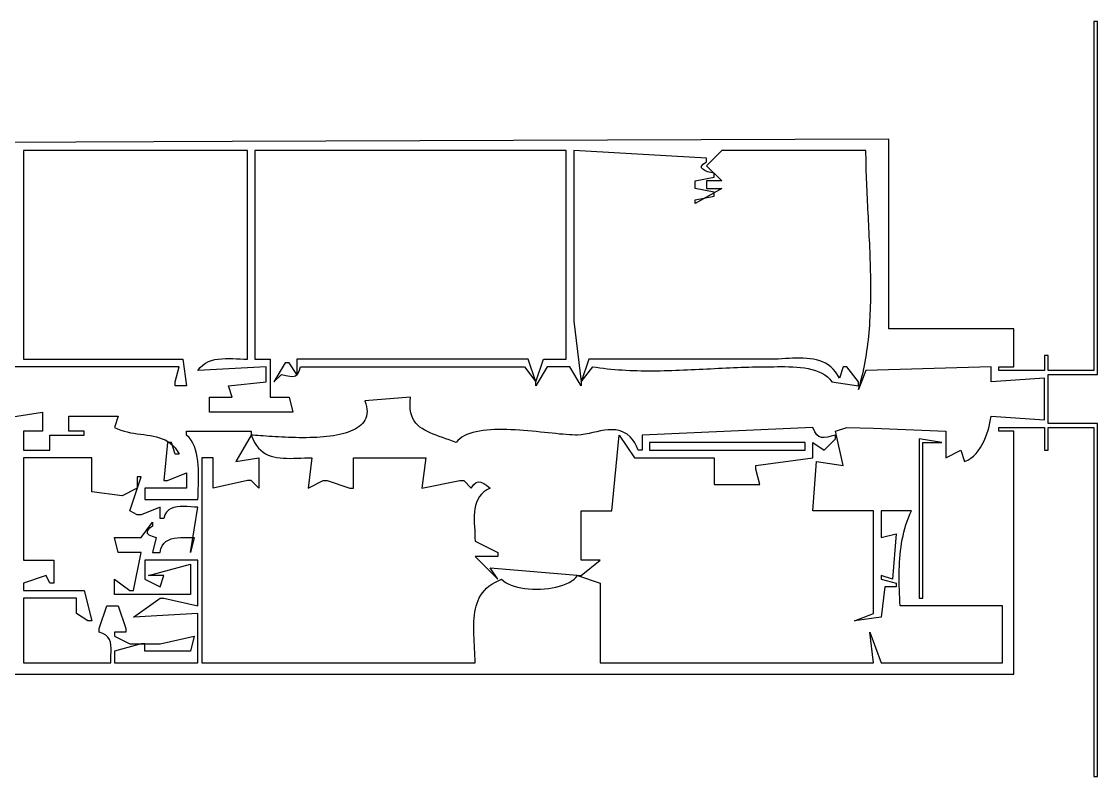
# Model space of a CAD drawing. Header units: metres. Extents: x 282 to 959, y 229 to 562.
# Drawn here: x 675.5 to 959, y 229 to 428 of the extents above; entities that cross this region are included whole.
import ezdxf

# ---------------------------------------------------------------- set-up
doc = ezdxf.new("R2010")
doc.units = ezdxf.units.M

msp = doc.modelspace()

# ---------------------------------------------------------------- linework, layer by layer
for p, q in [((959, 428), (958, 428)), ((958, 428), (958, 336)), ((959, 335), (959, 428)), ((904, 397), (731, 396.3349)), ((904, 347), (904, 397)), ((731, 396.3349), (625, 396)), ((735, 394), (676, 394)), ((676, 394), (676, 339)), ((735, 339), (735, 394)), ((819, 394), (737, 394)), ((737, 394), (737, 339)), ((819, 339), (819, 394)), ((856, 392), (821, 394)), ((821, 394), (821, 349)), ((860, 394), (856, 390)), ((856, 391), (856, 392)), ((898, 394), (860, 394)), ((898.0028, 393.0774), (898, 394)), ((898.0111, 392.1478), (898.0028, 393.0774)), ((898.0245, 391.2114), (898.0111, 392.1478)), ((854.6675, 389.4425), (854.6883, 389.9001)), ((854.973, 389.0438), (854.6675, 389.4425)), ((854.6883, 389.9001), (855.1082, 390.4186)), ((855.5318, 388.7022), (854.973, 389.0438)), ((855.1082, 390.4186), (856, 391)), ((856.2711, 388.4156), (855.5318, 388.7022)), ((856, 390), (860, 386)), ((857.1181, 388.1822), (856.2711, 388.4156)), ((898.0428, 390.2684), (898.0245, 391.2114)), ((898.0656, 389.3191), (898.0428, 390.2684)), ((898.0926, 388.3637), (898.0656, 389.3191)), ((853, 386), (858, 387)), ((853, 384), (853, 386)), ((860, 386), (856, 386)), ((856, 386), (856, 384)), ((858, 388), (857.1181, 388.1822)), ((858, 387), (858, 388)), ((898.1234, 387.4024), (898.0926, 388.3637)), ((898.1579, 386.4356), (898.1234, 387.4024)), ((898.1955, 385.4635), (898.1579, 386.4356)), ((860, 384), (853, 380)), ((858, 383), (853, 384)), ((856, 384), (860, 384)), ((858, 382), (858, 383)), ((898.2361, 384.4862), (898.1955, 385.4635)), ((898.2793, 383.5041), (898.2361, 384.4862)), ((898.3248, 382.5174), (898.2793, 383.5041)), ((853, 381), (858, 382)), ((853, 380), (853, 381)), ((898.3723, 381.5264), (898.3248, 382.5174)), ((898.4215, 380.5313), (898.3723, 381.5264)), ((898.472, 379.5323), (898.4215, 380.5313)), ((898.5235, 378.5297), (898.472, 379.5323)), ((898.5757, 377.5237), (898.5235, 378.5297)), ((898.6283, 376.5146), (898.5757, 377.5237)), ((898.6811, 375.5027), (898.6283, 376.5146)), ((898.7335, 374.4881), (898.6811, 375.5027)), ((898.7854, 373.4712), (898.7335, 374.4881)), ((898.8365, 372.4521), (898.7854, 373.4712)), ((898.8863, 371.4311), (898.8365, 372.4521)), ((898.9347, 370.4085), (898.8863, 371.4311)), ((898.9812, 369.3846), (898.9347, 370.4085)), ((899.0256, 368.3594), (898.9812, 369.3846)), ((899.0676, 367.3334), (899.0256, 368.3594)), ((899.1067, 366.3068), (899.0676, 367.3334)), ((899.1428, 365.2797), (899.1067, 366.3068)), ((899.1755, 364.2525), (899.1428, 365.2797)), ((899.2044, 363.2254), (899.1755, 364.2525)), ((899.2294, 362.1986), (899.2044, 363.2254)), ((899.2499, 361.1725), (899.2294, 362.1986)), ((899.2658, 360.1471), (899.2499, 361.1725)), ((899.2767, 359.1228), (899.2658, 360.1471)), ((899.2823, 358.0999), (899.2767, 359.1228)), ((899.2823, 357.0786), (899.2823, 358.0999)), ((899.2454, 354.0264), (899.2641, 355.0416)), ((899.2641, 355.0416), (899.2763, 356.059)), ((899.2763, 356.059), (899.2823, 357.0786)), ((899.1464, 350.9973), (899.1868, 352.004)), ((899.1868, 352.004), (899.2197, 353.0138)), ((899.2197, 353.0138), (899.2454, 354.0264)), ((821, 349), (823, 333)), ((898.9769, 347.998), (899.0418, 348.9941)), ((899.0418, 348.9941), (899.0982, 349.9939)), ((899.0982, 349.9939), (899.1464, 350.9973)), ((898.7284, 345.0351), (898.8205, 346.0183)), ((898.8205, 346.0183), (898.9033, 347.006)), ((898.9033, 347.006), (898.9769, 347.998)), ((937, 347), (904, 347)), ((937, 337), (937, 347)), ((898.3922, 342.1152), (898.5145, 343.0833)), ((898.5145, 343.0833), (898.6265, 344.0567)), ((898.6265, 344.0567), (898.7284, 345.0351)), ((898.1151, 340.1959), (898.2591, 341.1527)), ((898.2591, 341.1527), (898.3922, 342.1152)), ((676, 339), (718, 339)), ((718, 339), (719, 332)), ((722.5858, 336.7741), (723.2432, 337.4148)), ((723.2432, 337.4148), (723.9649, 337.934)), ((723.9649, 337.934), (724.7435, 338.3435)), ((724.7435, 338.3435), (725.572, 338.6551)), ((725.572, 338.6551), (726.4429, 338.8808)), ((726.4429, 338.8808), (727.3492, 339.0323)), ((727.3492, 339.0323), (728.2835, 339.1216)), ((728.2835, 339.1216), (729.2386, 339.1605)), ((729.2386, 339.1605), (730.2072, 339.1609)), ((730.2072, 339.1609), (731.1821, 339.1346)), ((731.1821, 339.1346), (732.1561, 339.0935)), ((732.1561, 339.0935), (733.1219, 339.0494)), ((733.1219, 339.0494), (734.0723, 339.0143)), ((734.0723, 339.0143), (735, 339)), ((737, 339), (741, 339)), ((741, 339), (741, 329)), ((745, 338), (742, 333)), ((746, 338), (745, 338)), ((748, 335), (746, 338)), ((748, 339), (748, 335)), ((809, 339), (748, 339)), ((811, 333), (809, 339)), ((811, 333), (813, 339)), ((813, 339), (819, 339)), ((825, 339), (823, 333)), ((873, 339), (825, 339)), ((873.9342, 339.0114), (873, 339)), ((874.8774, 339.0416), (873.9342, 339.0114)), ((875.8266, 339.0843), (874.8774, 339.0416)), ((876.7788, 339.1333), (875.8266, 339.0843)), ((877.7309, 339.1823), (876.7788, 339.1333)), ((878.6799, 339.2253), (877.7309, 339.1823)), ((879.6229, 339.2558), (878.6799, 339.2253)), ((880.5569, 339.2678), (879.6229, 339.2558)), ((881.4788, 339.255), (880.5569, 339.2678)), ((882.3856, 339.2111), (881.4788, 339.255)), ((883.2744, 339.13), (882.3856, 339.2111)), ((884.1421, 339.0054), (883.2744, 339.13)), ((884.9857, 338.8311), (884.1421, 339.0054)), ((885.8023, 338.6009), (884.9857, 338.8311)), ((886.5888, 338.3086), (885.8023, 338.6009)), ((887.3422, 337.9479), (886.5888, 338.3086)), ((888.0596, 337.5126), (887.3422, 337.9479)), ((888.7378, 336.9966), (888.0596, 337.5126)), ((897.6138, 337.3627), (897.7928, 338.3006)), ((897.7928, 338.3006), (897.9598, 339.2451)), ((897.9598, 339.2451), (898.1151, 340.1959)), ((946, 340), (945, 340)), ((945, 340), (945, 336)), ((946, 336), (946, 340)), ((717, 337), (647, 337)), ((716, 333), (717, 337)), ((740, 337), (722, 336)), ((722, 336), (722.5858, 336.7741)), ((740, 333), (740, 337)), ((742, 333), (744, 335)), ((744, 335), (745.1684, 334.7081)), ((745.1684, 334.7081), (746.159, 334.5109)), ((746.9878, 334.4672), (747.6705, 334.6356)), ((747.6705, 334.6356), (748.2229, 335.0748)), ((748.2229, 335.0748), (748.6608, 335.8433)), ((748.6608, 335.8433), (749, 337)), ((749, 337), (786, 336.9854)), ((786, 336.9854), (808, 337)), ((808, 337), (811, 333)), ((814, 337), (811, 332)), ((820, 337), (814, 337)), ((823, 332), (820, 337)), ((823, 333), (826, 337)), ((826, 337), (826.9517, 336.8501)), ((826.9517, 336.8501), (827.9092, 336.7136)), ((827.9092, 336.7136), (828.8722, 336.5898)), ((828.8722, 336.5898), (829.8405, 336.4783)), ((829.8405, 336.4783), (830.8137, 336.3788)), ((830.8137, 336.3788), (831.7917, 336.2906)), ((831.7917, 336.2906), (832.7742, 336.2135)), ((832.7742, 336.2135), (833.761, 336.1469)), ((833.761, 336.1469), (834.7518, 336.0904)), ((834.7518, 336.0904), (835.7463, 336.0436)), ((835.7463, 336.0436), (836.7444, 336.006)), ((836.7444, 336.006), (837.7458, 335.9771)), ((837.7458, 335.9771), (838.7502, 335.9565)), ((838.7502, 335.9565), (839.7575, 335.9437)), ((839.7575, 335.9437), (840.7672, 335.9384)), ((840.7672, 335.9384), (841.7793, 335.94)), ((841.7793, 335.94), (842.7934, 335.9482)), ((842.7934, 335.9482), (843.8094, 335.9624)), ((843.8094, 335.9624), (844.8269, 335.9822)), ((844.8269, 335.9822), (845.8458, 336.0071)), ((845.8458, 336.0071), (846.8657, 336.0368)), ((846.8657, 336.0368), (847.8865, 336.0708)), ((847.8865, 336.0708), (848.9079, 336.1085)), ((848.9079, 336.1085), (849.9296, 336.1497)), ((849.9296, 336.1497), (850.9514, 336.1937)), ((850.9514, 336.1937), (851.9731, 336.2403)), ((851.9731, 336.2403), (852.9944, 336.2888)), ((852.9944, 336.2888), (854.015, 336.339)), ((854.015, 336.339), (855.0348, 336.3902)), ((855.0348, 336.3902), (856.0535, 336.4422)), ((856.0535, 336.4422), (857.0708, 336.4944)), ((857.0708, 336.4944), (858.0864, 336.5463)), ((858.0864, 336.5463), (859.1003, 336.5976)), ((859.1003, 336.5976), (860.112, 336.6478)), ((860.112, 336.6478), (861.1214, 336.6964)), ((861.1214, 336.6964), (862.1282, 336.743)), ((862.1282, 336.743), (863.1322, 336.7872)), ((863.1322, 336.7872), (864.1331, 336.8284)), ((864.1331, 336.8284), (865.1306, 336.8663)), ((865.1306, 336.8663), (866.1246, 336.9004)), ((866.1246, 336.9004), (867.1148, 336.9302)), ((867.1148, 336.9302), (868.1009, 336.9554)), ((868.1009, 336.9554), (869.0827, 336.9754)), ((869.0827, 336.9754), (870.06, 336.9898)), ((870.06, 336.9898), (871.0325, 336.9981)), ((871.0325, 336.9981), (872, 337)), ((872, 337), (872.8424, 337.0036)), ((872.8424, 337.0036), (873.7374, 337.0136)), ((873.7374, 337.0136), (874.6768, 337.0246)), ((874.6768, 337.0246), (875.6522, 337.0313)), ((875.6522, 337.0313), (876.6554, 337.0284)), ((876.6554, 337.0284), (877.6782, 337.0106)), ((877.6782, 337.0106), (878.7123, 336.9726)), ((878.7123, 336.9726), (879.7494, 336.9089)), ((879.7494, 336.9089), (880.7814, 336.8144)), ((880.7814, 336.8144), (881.7999, 336.6837)), ((881.7999, 336.6837), (882.7967, 336.5114)), ((882.7967, 336.5114), (883.7636, 336.2923)), ((883.7636, 336.2923), (884.6923, 336.021)), ((884.6923, 336.021), (885.5745, 335.6923)), ((885.5745, 335.6923), (886.402, 335.3007)), ((886.402, 335.3007), (887.1666, 334.841)), ((887.1666, 334.841), (887.8599, 334.3079)), ((889.374, 336.3935), (888.7378, 336.9966)), ((889.9651, 335.6972), (889.374, 336.3935)), ((890.5081, 334.9014), (889.9651, 335.6972)), ((891, 334), (890.5081, 334.9014)), ((892, 337), (891, 334)), ((893, 337), (892, 337)), ((896, 333), (893, 337)), ((898, 336), (896, 331)), ((896.7722, 333.6808), (897.0021, 334.5903)), ((897.0021, 334.5903), (897.2188, 335.5072)), ((897.2188, 335.5072), (897.4226, 336.4314)), ((897.4226, 336.4314), (897.6138, 337.3627)), ((931, 337), (898, 336)), ((931, 333), (931, 337)), ((933, 336), (933, 337)), ((933, 337), (937, 337)), ((945, 336), (933, 336)), ((958, 336), (946, 336)), ((946, 322), (946, 335)), ((946, 335), (959, 335)), ((716, 332), (716, 333)), ((719, 332), (716, 332)), ((730, 332), (740, 333)), ((731, 329), (730, 332)), ((746.159, 334.5109), (746.9878, 334.4672)), ((811, 332), (811, 333)), ((823, 333), (823, 332)), ((887.8599, 334.3079), (888.4738, 333.6959)), ((888.4738, 333.6959), (889, 333)), ((889, 333), (896, 332)), ((896, 332), (896, 333)), ((896, 331), (896.2714, 331.8854)), ((896.2714, 331.8854), (896.5288, 332.7791)), ((896.5288, 332.7791), (896.7722, 333.6808)), ((945, 334), (931, 333)), ((945, 323), (945, 334)), ((725, 325), (725, 329)), ((725, 329), (731, 329)), ((741, 329), (746, 329)), ((746, 329), (747, 325)), ((778, 329), (766, 328)), ((777.8893, 327.8263), (778, 329)), ((766, 328), (766.2507, 327.2396)), ((766.2507, 327.2396), (766.4242, 326.5184)), ((766.4242, 326.5184), (766.5229, 325.8352)), ((777.8695, 326.7554), (777.8893, 327.8263)), ((777.9364, 325.781), (777.8695, 326.7554)), ((668, 323), (681, 325)), ((681, 325), (681, 320)), ((688, 320), (688, 324)), ((688, 324), (701, 324)), ((701, 324), (700, 321)), ((747, 325), (725, 325)), ((766.2231, 323.4647), (765.9875, 322.9578)), ((766.3971, 324.005), (766.2231, 323.4647)), ((766.5068, 324.5795), (766.3971, 324.005)), ((766.5496, 325.1893), (766.5068, 324.5795)), ((766.5229, 325.8352), (766.5496, 325.1893)), ((778.0857, 324.8964), (777.9364, 325.781)), ((778.313, 324.0954), (778.0857, 324.8964)), ((778.6142, 323.3714), (778.313, 324.0954)), ((778.985, 322.718), (778.6142, 323.3714)), ((930.8474, 323.107), (931, 324)), ((931, 324), (945, 323)), ((700, 321), (700.8223, 320.6122)), ((700.8223, 320.6122), (701.6606, 320.2894)), ((763.4257, 320.5625), (762.8317, 320.262)), ((763.9763, 320.8896), (763.4257, 320.5625)), ((764.4809, 321.2442), (763.9763, 320.8896)), ((764.937, 321.6274), (764.4809, 321.2442)), ((765.3419, 322.0401), (764.937, 321.6274)), ((765.6929, 322.4833), (765.3419, 322.0401)), ((765.9875, 322.9578), (765.6929, 322.4833)), ((779.4211, 322.1288), (778.985, 322.718)), ((779.9183, 321.5972), (779.4211, 322.1288)), ((780.4723, 321.1168), (779.9183, 321.5972)), ((781.0789, 320.6812), (780.4723, 321.1168)), ((781.7337, 320.284), (781.0789, 320.6812)), ((799.0846, 320.3672), (798.0802, 320.2895)), ((800.117, 320.4174), (799.0846, 320.3672)), ((801.1735, 320.4424), (800.117, 320.4174)), ((802.2501, 320.4443), (801.1735, 320.4424)), ((803.3431, 320.4254), (802.2501, 320.4443)), ((804.4484, 320.3877), (803.3431, 320.4254)), ((805.5622, 320.3336), (804.4484, 320.3877)), ((830.112, 320.3828), (829.1085, 320.2651)), ((831.1016, 320.4148), (830.112, 320.3828)), ((832.074, 320.3379), (831.1016, 320.4148)), ((884, 321), (839, 319)), ((884.4929, 319.8782), (884, 321)), ((890, 320), (893, 321)), ((893, 321), (900, 320.8426)), ((900, 320.8426), (919, 320)), ((930.1638, 320.2745), (930.4313, 321.2336)), ((930.4313, 321.2336), (930.6585, 322.1813)), ((930.6585, 322.1813), (930.8474, 323.107)), ((933, 320), (933, 321)), ((933, 321), (945, 321)), ((945, 321), (945, 315)), ((959, 322), (946, 322)), ((946, 315), (946, 321)), ((946, 321), (958, 321)), ((958, 321), (958, 229)), ((959, 229), (959, 322)), ((681, 320), (676, 320)), ((676, 320), (676, 315)), ((683, 315), (683, 319)), ((683, 319), (692, 319)), ((692, 320), (688, 320)), ((692, 319), (692, 320)), ((701.6606, 320.2894), (702.5116, 320.0229)), ((702.5116, 320.0229), (703.3724, 319.8039)), ((703.3724, 319.8039), (704.2397, 319.6236)), ((704.2397, 319.6236), (705.1106, 319.4734)), ((705.1106, 319.4734), (705.9819, 319.3444)), ((705.9819, 319.3444), (706.8505, 319.2278)), ((706.8505, 319.2278), (707.7133, 319.115)), ((707.7133, 319.115), (708.5674, 318.9971)), ((708.5674, 318.9971), (709.4094, 318.8654)), ((709.4094, 318.8654), (710.2365, 318.7111)), ((710.2365, 318.7111), (711.0454, 318.5255)), ((711.0454, 318.5255), (711.8331, 318.2998)), ((711.8331, 318.2998), (712.5965, 318.0253)), ((712.5965, 318.0253), (713.3325, 317.6931)), ((713.3325, 317.6931), (714.038, 317.2946)), ((719, 319), (719, 320)), ((719, 320), (736, 320)), ((719.6428, 318.3626), (719, 319)), ((720.1943, 317.6447), (719.6428, 318.3626)), ((720.6611, 316.8545), (720.1943, 317.6447)), ((736, 319), (732, 312)), ((736, 320), (736, 319)), ((736.5596, 318.9601), (736, 319)), ((736, 319), (736.4165, 317.9731)), ((736.4165, 317.9731), (736.8788, 317.065)), ((737.162, 318.9153), (736.5596, 318.9601)), ((737.8047, 318.8664), (737.162, 318.9153)), ((738.4849, 318.8144), (737.8047, 318.8664)), ((739.2002, 318.7602), (738.4849, 318.8144)), ((739.9478, 318.7048), (739.2002, 318.7602)), ((740.7253, 318.6492), (739.9478, 318.7048)), ((741.5298, 318.5943), (740.7253, 318.6492)), ((742.359, 318.5411), (741.5298, 318.5943)), ((743.21, 318.4906), (742.359, 318.5411)), ((744.0804, 318.4436), (743.21, 318.4906)), ((744.9675, 318.4012), (744.0804, 318.4436)), ((745.8687, 318.3643), (744.9675, 318.4012)), ((746.7814, 318.3339), (745.8687, 318.3643)), ((747.703, 318.3109), (746.7814, 318.3339)), ((748.6308, 318.2964), (747.703, 318.3109)), ((749.5623, 318.2911), (748.6308, 318.2964)), ((750.4949, 318.2962), (749.5623, 318.2911)), ((751.4258, 318.3126), (750.4949, 318.2962)), ((752.3526, 318.3412), (751.4258, 318.3126)), ((753.2726, 318.3829), (752.3526, 318.3412)), ((754.1832, 318.4389), (753.2726, 318.3829)), ((755.0817, 318.5099), (754.1832, 318.4389)), ((755.9657, 318.597), (755.0817, 318.5099)), ((756.8324, 318.7011), (755.9657, 318.597)), ((757.6792, 318.8232), (756.8324, 318.7011)), ((758.5036, 318.9642), (757.6792, 318.8232)), ((759.3028, 319.1252), (758.5036, 318.9642)), ((760.0744, 319.307), (759.3028, 319.1252)), ((760.8157, 319.5106), (760.0744, 319.307)), ((761.5241, 319.737), (760.8157, 319.5106)), ((762.197, 319.9872), (761.5241, 319.737)), ((762.8317, 320.262), (762.197, 319.9872)), ((782.4325, 319.9186), (781.7337, 320.284)), ((783.1711, 319.5786), (782.4325, 319.9186)), ((783.9452, 319.2576), (783.1711, 319.5786)), ((784.7505, 318.9491), (783.9452, 319.2576)), ((785.5828, 318.6467), (784.7505, 318.9491)), ((786.4379, 318.344), (785.5828, 318.6467)), ((787.3114, 318.0343), (786.4379, 318.344)), ((788.199, 317.7114), (787.3114, 318.0343)), ((789.0967, 317.3688), (788.199, 317.7114)), ((790.438, 317.5236), (790, 317)), ((790.947, 317.9957), (790.438, 317.5236)), ((791.5232, 318.4185), (790.947, 317.9957)), ((792.1626, 318.7943), (791.5232, 318.4185)), ((792.8614, 319.1252), (792.1626, 318.7943)), ((793.6155, 319.4133), (792.8614, 319.1252)), ((794.4211, 319.6609), (793.6155, 319.4133)), ((795.2743, 319.8701), (794.4211, 319.6609)), ((796.1712, 320.0432), (795.2743, 319.8701)), ((797.1078, 320.1823), (796.1712, 320.0432)), ((798.0802, 320.2895), (797.1078, 320.1823)), ((806.6805, 320.2651), (805.5622, 320.3336)), ((807.7995, 320.1845), (806.6805, 320.2651)), ((808.9151, 320.0939), (807.7995, 320.1845)), ((810.0236, 319.9956), (808.9151, 320.0939)), ((811.121, 319.8917), (810.0236, 319.9956)), ((812.2033, 319.7844), (811.121, 319.8917)), ((813.2667, 319.6758), (812.2033, 319.7844)), ((814.3073, 319.5683), (813.2667, 319.6758)), ((815.3211, 319.4639), (814.3073, 319.5683)), ((816.3043, 319.3648), (815.3211, 319.4639)), ((817.2529, 319.2733), (816.3043, 319.3648)), ((818.163, 319.1915), (817.2529, 319.2733)), ((819.0307, 319.1216), (818.163, 319.1915)), ((819.852, 319.0657), (819.0307, 319.1216)), ((820.6232, 319.0262), (819.852, 319.0657)), ((821.3402, 319.005), (820.6232, 319.0262)), ((821.9992, 319.0046), (821.3402, 319.005)), ((822.9989, 319.0679), (821.9992, 319.0046)), ((824.0098, 319.2091), (822.9989, 319.0679)), ((825.0285, 319.4048), (824.0098, 319.2091)), ((826.0513, 319.6316), (825.0285, 319.4048)), ((827.0746, 319.8662), (826.0513, 319.6316)), ((828.0949, 320.0851), (827.0746, 319.8662)), ((829.1085, 320.2651), (828.0949, 320.0851)), ((831, 299), (833, 319)), ((833.2352, 320.0889), (832.0741, 320.3379)), ((833, 319), (837, 313)), ((834.2437, 319.7065), (833.2352, 320.0889)), ((835.1159, 319.1977), (834.2437, 319.7065)), ((835.8679, 318.5693), (835.1159, 319.1977)), ((836.516, 317.8283), (835.8679, 318.5693)), ((837.0766, 316.9818), (836.516, 317.8283)), ((839, 319), (839, 315)), ((885.0187, 319.0988), (884.4929, 319.8782)), ((885.5975, 318.6151), (885.0187, 319.0988)), ((886.2497, 318.3804), (885.5975, 318.6151)), ((886.9957, 318.3482), (886.2497, 318.3804)), ((887.8558, 318.4718), (886.9957, 318.3482)), ((887, 315), (890, 318)), ((888.8505, 318.7046), (887.8558, 318.4718)), ((890, 319), (888.8505, 318.7046)), ((892, 311), (890, 320)), ((890, 318), (890, 319)), ((912, 318), (912, 276)), ((918, 317), (912, 318)), ((919, 320), (919, 313)), ((929.1, 317.4343), (929.5001, 318.3642)), ((929.5001, 318.3642), (929.8541, 319.3145)), ((929.8541, 319.3145), (930.1638, 320.2745)), ((937, 320), (933, 320)), ((937, 256), (937, 320)), ((676, 315), (683, 315)), ((714, 317), (713, 307)), ((715, 317), (714, 317)), ((714.038, 317.2946), (714.7099, 316.821)), ((714.7099, 316.821), (715.3452, 316.2634)), ((716, 314), (715, 317)), ((715.3452, 316.2634), (715.9406, 315.6133)), ((715.9406, 315.6133), (716.4933, 314.8617)), ((716.4933, 314.8617), (717, 314)), ((721.0498, 316.0005), (720.6611, 316.8545)), ((721.3671, 315.091), (721.0498, 316.0005)), ((721.6196, 314.1342), (721.3671, 315.091)), ((736.8788, 317.065), (737.3849, 316.2685)), ((737.3849, 316.2685), (737.9333, 315.5766)), ((737.9333, 315.5766), (738.5221, 314.9822)), ((738.5221, 314.9822), (739.1495, 314.4783)), ((790, 317), (789.0967, 317.3688)), ((837.5658, 316.0367), (837.0766, 316.9818)), ((838, 315), (837.5658, 316.0367)), ((839, 315), (838, 315)), ((841, 317), (841, 315)), ((882, 317), (841, 317)), ((841, 315), (882, 315)), ((882, 315), (882, 317)), ((884, 313), (884, 317)), ((884, 317), (887, 315)), ((913, 276), (913, 317)), ((913, 317), (918, 317)), ((919, 313), (923, 315)), ((923, 315), (924, 312)), ((926.9983, 314.1303), (927.6029, 314.8728)), ((927.6029, 314.8728), (928.1534, 315.678)), ((928.1534, 315.678), (928.6518, 316.5354)), ((928.6518, 316.5354), (929.1, 317.4343)), ((945, 315), (946, 315)), ((676, 313), (676, 286)), ((694, 313), (676, 313)), ((694, 304), (694, 313)), ((717, 314), (716, 314)), ((721.8138, 313.1385), (721.6196, 314.1342)), ((721.9564, 312.1122), (721.8138, 313.1385)), ((722.054, 311.0637), (721.9564, 312.1122)), ((726, 313), (723, 313)), ((723, 313), (723, 259)), ((726, 305), (726, 313)), ((732, 312), (738, 313)), ((738, 313), (738, 305)), ((739.1495, 314.4783), (739.8137, 314.058)), ((739.8137, 314.058), (740.5131, 313.7141)), ((740.5131, 313.7141), (741.2459, 313.4396)), ((741.2459, 313.4396), (742.0103, 313.2275)), ((742.0103, 313.2275), (742.8045, 313.0708)), ((742.8045, 313.0708), (743.6268, 312.9624)), ((743.6268, 312.9624), (744.4753, 312.8952)), ((744.4753, 312.8952), (745.3485, 312.8623)), ((745.3485, 312.8623), (746.2444, 312.8566)), ((746.2444, 312.8566), (747.1614, 312.8711)), ((747.1614, 312.8711), (748.0976, 312.8987)), ((748.0976, 312.8987), (749.0513, 312.9325)), ((749.0513, 312.9325), (750.0208, 312.9653)), ((750.0208, 312.9653), (751.0043, 312.9901)), ((752, 313), (751, 305)), ((751.0043, 312.9901), (752, 313)), ((763, 305), (763, 313)), ((763, 313), (782, 313)), ((782, 313), (781, 305)), ((837, 313), (858, 313)), ((858, 313), (858, 306)), ((869, 311), (884, 313)), ((884, 299), (885, 312)), ((885, 312), (892, 311)), ((924, 312), (924.8405, 312.3854)), ((924.8405, 312.3854), (925.6191, 312.876)), ((925.6191, 312.876), (926.3377, 313.4612)), ((926.3377, 313.4612), (926.9983, 314.1303)), ((722.1132, 310.0013), (722.054, 311.0637)), ((722.1407, 308.9333), (722.1132, 310.0013)), ((869, 310), (869, 311)), ((870, 306), (869, 310)), ((704, 299), (707, 308)), ((707, 308), (706, 308)), ((706, 308), (706, 305)), ((713, 307), (714, 307)), ((714, 307), (719, 309)), ((719, 309), (719, 305)), ((722.0989, 305.7789), (722.1269, 306.8137)), ((722.1269, 306.8137), (722.1431, 307.868)), ((722.1431, 307.868), (722.1407, 308.9333)), ((735, 307), (726, 305)), ((736, 307), (735, 307)), ((738, 305), (736, 307)), ((751, 305), (755, 307)), ((755, 307), (756, 307)), ((756, 307), (762, 305)), ((781, 305), (791, 307)), ((791, 307), (792, 307)), ((792, 307), (794, 305)), ((794.6487, 305.9322), (795.2716, 306.4689)), ((795.2716, 306.4689), (795.8973, 306.6609)), ((795.8973, 306.6609), (796.5543, 306.5591)), ((796.5543, 306.5591), (797.2714, 306.2144)), ((797.2714, 306.2144), (798.0771, 305.6777)), ((702, 303), (694, 304)), ((706, 305), (702, 303)), ((719, 305), (708, 305)), ((708, 305), (708, 302)), ((722.0094, 302.874), (722.0335, 303.8007)), ((722.0335, 303.8007), (722.0655, 304.7718)), ((722.0655, 304.7718), (722.0989, 305.7789)), ((762, 305), (763, 305)), ((794, 305), (794.6487, 305.9322)), ((796.6618, 303.4346), (796.1309, 302.7652)), ((797.3099, 304.035), (796.6618, 303.4346)), ((798.0857, 304.5591), (797.3099, 304.035)), ((798.0771, 305.6777), (799, 305)), ((799, 305), (798.0857, 304.5591)), ((858, 306), (870, 306)), ((708, 302), (722, 302)), ((722, 302), (722.0094, 302.874)), ((795.3771, 301.2472), (795.133, 300.4129)), ((795.7062, 302.0336), (795.3771, 301.2472)), ((796.1309, 302.7652), (795.7062, 302.0336)), ((706, 298), (704, 299)), ((707, 298), (706, 298)), ((712, 300), (707, 298)), ((712, 297), (712, 300)), ((713.2973, 297.9448), (713, 297)), ((713.7273, 298.6864), (713.2973, 297.9448)), ((714.275, 299.2477), (713.7273, 298.6864)), ((714.9251, 299.6519), (714.275, 299.2477)), ((715.6626, 299.9221), (714.9251, 299.6519)), ((716.4723, 300.0813), (715.6626, 299.9221)), ((717.3391, 300.1527), (716.4723, 300.0813)), ((718.2479, 300.1593), (717.3391, 300.1527)), ((719.1835, 300.1242), (718.2479, 300.1593)), ((720.1308, 300.0706), (719.1835, 300.1242)), ((720, 288), (722, 300)), ((721.0746, 300.0215), (720.1308, 300.0706)), ((722, 300), (721.0746, 300.0215)), ((794.8024, 297.694), (794.7905, 296.7393)), ((794.8563, 298.6292), (794.8024, 297.694)), ((794.9629, 299.5379), (794.8563, 298.6292)), ((795.133, 300.4129), (794.9629, 299.5379)), ((823, 286), (823, 299)), ((823, 299), (831, 299)), ((900, 299), (884, 299)), ((900, 272), (900, 299)), ((910, 299), (902, 299)), ((902, 299), (902, 292)), ((909.1999, 297.1892), (909.5825, 298.1011)), ((909.5825, 298.1011), (910, 299)), ((707, 292), (710, 296)), ((710, 295), (709.0272, 294.3215)), ((710, 296), (710, 295)), ((713, 297), (712, 297)), ((794.7905, 296.7393), (794.8098, 295.7722)), ((794.8098, 295.7722), (794.8497, 294.7999)), ((908.249, 294.3808), (908.5345, 295.3284)), ((908.5345, 295.3284), (908.8511, 296.2647)), ((908.8511, 296.2647), (909.1999, 297.1892)), ((709.0272, 294.3215), (708.5914, 293.7071)), ((708.5914, 293.7071), (708.6318, 293.1623)), ((708.6318, 293.1623), (709.0873, 292.6925)), ((709.0873, 292.6925), (709.897, 292.3032)), ((709.897, 292.3032), (711, 292)), ((717.3964, 291.9975), (718.2905, 292.0203)), ((718.2905, 292.0203), (719.1974, 292.0177)), ((719.1974, 292.0177), (720.1047, 292.0055)), ((720.1047, 292.0055), (721, 292)), ((794.8497, 294.7999), (794.8993, 293.8294)), ((794.8993, 293.8294), (794.9481, 292.8679)), ((794.9481, 292.8679), (794.9852, 291.9224)), ((902, 292), (906, 293)), ((906, 293), (905, 281)), ((907.5649, 291.4763), (907.7655, 292.4541)), ((907.7655, 292.4541), (907.9931, 293.4225)), ((907.9931, 293.4225), (908.249, 294.3808)), ((701, 288), (700, 292)), ((700, 292), (707, 292)), ((711, 292), (710, 288)), ((712.2136, 288.9736), (712.5531, 289.7774)), ((712.5531, 289.7774), (713.0057, 290.4275)), ((713.0057, 290.4275), (713.5589, 290.9399)), ((713.5589, 290.9399), (714.2003, 291.3307)), ((714.2003, 291.3307), (714.9173, 291.6158)), ((714.9173, 291.6158), (715.6973, 291.8113)), ((715.6973, 291.8113), (716.5279, 291.9332)), ((716.5279, 291.9332), (717.3964, 291.9975)), ((721, 292), (720, 288)), ((794.9852, 291.9224), (795, 291)), ((795, 291), (801, 288)), ((907.112, 288.4923), (907.2395, 289.4948)), ((907.2395, 289.4948), (907.3901, 290.4897)), ((907.3901, 290.4897), (907.5649, 291.4763)), ((707, 288), (701, 288)), ((705, 278), (707, 288)), ((710, 288), (711, 288)), ((711, 288), (712, 288)), ((712, 288), (712.2136, 288.9736)), ((801, 287), (795, 287)), ((795, 287), (801, 281)), ((801, 288), (801, 287)), ((906.8543, 285.4453), (906.9207, 286.4669)), ((906.9207, 286.4669), (907.0062, 287.4828)), ((907.0062, 287.4828), (907.112, 288.4923)), ((676, 286), (684, 286)), ((684, 286), (684, 280)), ((722, 286), (708, 286)), ((708, 286), (708, 281)), ((709, 282), (720, 285)), ((720, 285), (720, 277)), ((722, 274), (722, 286)), ((801, 281), (799, 284)), ((799, 284), (823, 282)), ((823, 282), (828, 286)), ((828, 286), (823, 286)), ((906.7732, 283.387), (906.8056, 284.4184)), ((906.8056, 284.4184), (906.8543, 285.4453)), ((682, 282), (676, 280)), ((683, 280), (682, 282)), ((700, 277), (700, 281)), ((700, 281), (704, 278)), ((708, 281), (712, 279)), ((713, 282), (709, 282)), ((712, 279), (713, 282)), ((801.0457, 280.6047), (802, 281)), ((802, 281), (802.4805, 280.5331)), ((820.47, 280.5451), (821.0784, 280.9901)), ((821.0784, 280.9901), (821.5915, 281.4751)), ((821.5915, 281.4751), (822, 282)), ((822, 282), (828, 280)), ((905, 281), (902, 282)), ((902, 282), (902, 281)), ((902, 281), (906, 280)), ((906.7524, 281.313), (906.7559, 282.3517)), ((906.7612, 280.2716), (906.7524, 281.313)), ((906.7559, 282.3517), (906.7732, 283.387)), ((676, 280), (676, 278)), ((676, 278), (692, 278)), ((684, 280), (683, 280)), ((692, 278), (694, 270)), ((704, 278), (705, 278)), ((796.955, 277.4386), (797.4605, 278.0527)), ((797.4605, 278.0527), (798.0316, 278.6345)), ((798.0316, 278.6345), (798.672, 279.1822)), ((798.672, 279.1822), (799.3854, 279.6942)), ((799.3854, 279.6942), (800.1754, 280.1689)), ((800.1754, 280.1689), (801.0457, 280.6047)), ((802.4805, 280.5331), (803.0593, 280.1128)), ((803.0593, 280.1128), (803.7272, 279.7385)), ((803.7272, 279.7385), (804.4749, 279.41)), ((804.4749, 279.41), (805.2933, 279.1271)), ((805.2933, 279.1271), (806.1731, 278.8893)), ((806.1731, 278.8893), (807.1051, 278.6965)), ((807.1051, 278.6965), (808.0801, 278.5483)), ((808.0801, 278.5483), (809.0889, 278.4444)), ((809.0889, 278.4444), (810.1222, 278.3845)), ((810.1222, 278.3845), (811.1708, 278.3684)), ((811.1708, 278.3684), (812.2254, 278.3956)), ((812.2254, 278.3956), (813.277, 278.466)), ((813.277, 278.466), (814.3162, 278.5792)), ((814.3162, 278.5792), (815.3338, 278.7349)), ((815.3338, 278.7349), (816.3206, 278.9328)), ((816.3206, 278.9328), (817.2674, 279.1726)), ((817.2674, 279.1726), (818.165, 279.4541)), ((818.165, 279.4541), (819.0041, 279.7769)), ((819.0041, 279.7769), (819.7755, 280.1406)), ((819.7755, 280.1406), (820.47, 280.5451)), ((828, 280), (828, 259)), ((903, 279), (902, 271)), ((906, 279), (903, 279)), ((906, 280), (906, 279)), ((906.7811, 279.228), (906.7612, 280.2716)), ((906.8107, 278.183), (906.7811, 279.228)), ((906.8487, 277.137), (906.8107, 278.183)), ((690, 276), (676, 276)), ((676, 276), (676, 259)), ((690, 272), (690, 276)), ((720, 277), (700, 277)), ((705, 271), (712, 276)), ((712, 276), (713, 276)), ((713, 276), (722, 274)), ((795.5155, 274.69), (795.7953, 275.4177)), ((795.7953, 275.4177), (796.126, 276.1194)), ((796.126, 276.1194), (796.5114, 276.7936)), ((796.5114, 276.7936), (796.955, 277.4386)), ((906.8938, 276.0908), (906.8487, 277.137)), ((906.9447, 275.0449), (906.8938, 276.0908)), ((907, 274), (906.9447, 275.0449)), ((912, 276), (913, 276)), ((696, 268), (698, 274)), ((698, 274), (701, 274)), ((701, 274), (703, 268)), ((794.832, 271.552), (794.9449, 272.3674)), ((794.9449, 272.3674), (795.0939, 273.1632)), ((795.0939, 273.1632), (795.2829, 273.9379)), ((795.2829, 273.9379), (795.5155, 274.69)), ((934, 274), (907, 274)), ((934, 259), (934, 274)), ((693, 270), (690, 272)), ((694, 270), (693, 270)), ((722, 272), (705, 271)), ((722, 259), (722, 272)), ((794.6741, 269.0054), (794.7003, 269.8695)), ((794.7003, 269.8695), (794.7517, 270.7189)), ((794.7517, 270.7189), (794.832, 271.552)), ((895, 270), (900, 272)), ((902, 271), (895, 270)), ((696, 267), (696, 268)), ((696.9685, 266.7002), (696, 267)), ((697.7172, 266.2756), (696.9685, 266.7002)), ((703, 267), (700, 267)), ((700, 267), (700, 266)), ((703, 268), (703, 267)), ((794.6695, 268.1284), (794.6741, 269.0054)), ((794.6827, 267.24), (794.6695, 268.1284)), ((794.7101, 266.3419), (794.6827, 267.24)), ((900, 259), (899, 267)), ((899, 267), (902, 259)), ((698.2731, 265.7393), (697.7172, 266.2756)), ((698.6629, 265.1045), (698.2731, 265.7393)), ((698.9135, 264.3841), (698.6629, 265.1045)), ((699.0519, 263.5913), (698.9135, 264.3841)), ((700, 266), (704, 264)), ((707, 264), (700, 262)), ((704, 264), (705, 264)), ((705, 264), (711, 264)), ((708, 264), (707, 264)), ((708, 262), (708, 264)), ((711, 264), (712, 264)), ((712, 264), (721, 266)), ((721, 266), (720, 262)), ((794.748, 265.4356), (794.7101, 266.3419)), ((794.7928, 264.5228), (794.748, 265.4356)), ((794.8408, 263.6051), (794.7928, 264.5228)), ((699.0199, 259.9582), (699.062, 260.9096)), ((699.1049, 262.7393), (699.0519, 263.5913)), ((699.062, 260.9096), (699.0993, 261.841)), ((699.0993, 261.841), (699.1049, 262.7393)), ((700, 262), (700, 259)), ((709, 262), (708, 262)), ((720, 262), (709, 262)), ((794.8883, 262.6842), (794.8408, 263.6051)), ((794.9316, 261.7615), (794.8883, 262.6842)), ((794.9671, 260.8389), (794.9316, 261.7615)), ((794.9911, 259.9178), (794.9671, 260.8389)), ((676, 259), (699, 259)), ((699, 259), (699.0199, 259.9582)), ((700, 259), (722, 259)), ((723, 259), (795, 259)), ((795, 259), (794.9911, 259.9178)), ((828, 259), (900, 259)), ((902, 259), (934, 259)), ((658, 256), (937, 256)), ((958, 229), (959, 229))]:
    msp.add_line(p, q)

doc.saveas('drawing.dxf')
